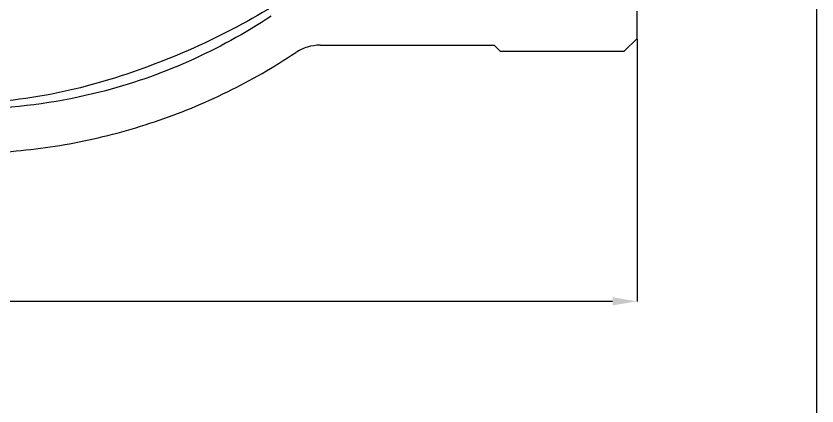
# Model space of a CAD drawing. Header units: inches. Extents: x -0.9 to 9.06, y 0 to 7.13.
# Drawn here: x 7.159 to 9.062, y 3.547 to 4.475 of the extents above; entities that cross this region are included whole.
import ezdxf

# ---------------------------------------------------------------- set-up
doc = ezdxf.new("R2010")
doc.units = ezdxf.units.IN
doc.header["$MEASUREMENT"] = 0
for name, color, linetype in [('NETAFIM-L-DETL-013M', 1, 'Continuous'), ('NETAFIM-L-DETL-TEXT-LEADER-025M', 2, 'Continuous'), ('NETAFIM-LG-DETL-ANNO', 1, 'Continuous')]:
    doc.layers.add(name, color=color, linetype=linetype)

msp = doc.modelspace()

# ---------------------------------------------------------------- linework, layer by layer
at = {"layer": 'NETAFIM-L-DETL-013M'}
for p, q in [((8.6348, 4.4211), (8.6348, 4.4867)), ((8.6046, 4.3909), (8.6348, 4.4211)), ((7.8815, 4.4054), (8.2949, 4.4054)), ((8.2949, 4.4054), (8.3094, 4.3909)), ((8.3094, 4.3909), (8.6046, 4.3909))]:
    msp.add_line(p, q, dxfattribs=at)
for points, knots in [([(7.7692, 4.4975), (7.6403, 4.4191), (7.4997, 4.3578), (7.279, 4.2939), (7.2016, 4.2791), (7.1233, 4.2716)], [0.0456943, 0.0456943, 0.0456943, 0.0456943, 0.4218138, 0.4218138, 0.6165761, 0.6165761, 0.6165761, 0.6165761]), ([(7.7656, 4.4749), (7.6404, 4.3916), (7.5025, 4.3304), (7.2665, 4.2704), (7.1724, 4.2568), (7.0654, 4.2531), (7.0535, 4.2526), (7.0416, 4.2522)], [0.0502951, 0.0502951, 0.0502951, 0.0502951, 0.4218138, 0.4218138, 0.656438, 0.656438, 0.6857003, 0.6857003, 0.6857003, 0.6857003]), ([(7.8815, 4.4054), (7.8714, 4.4054), (7.8611, 4.4039), (7.8414, 4.3979), (7.832, 4.3934), (7.8236, 4.3878)], [0, 0, 0, 0, 0.5, 0.5, 1, 1, 1, 1]), ([(7.1241, 4.1511), (7.1867, 4.1552), (7.2482, 4.1633), (7.3696, 4.1874), (7.4293, 4.2033), (7.5176, 4.2331), (7.5467, 4.244), (7.6046, 4.2678), (7.6332, 4.2807), (7.7173, 4.322), (7.7714, 4.3531), (7.8236, 4.3878)], [0, 0, 0, 0, 0.25, 0.25, 0.5, 0.5, 0.625, 0.625, 0.75, 0.75, 1, 1, 1, 1])]:
    msp.add_open_spline(points, degree=3, knots=knots, dxfattribs=at)
at = {"layer": 'NETAFIM-L-DETL-TEXT-LEADER-025M'}
for p, q in [((8.6348, 4.4196), (8.6348, 3.7958)), ((8.5767, 3.7958), (4.2766, 3.7958))]:
    msp.add_line(p, q, dxfattribs=at)
msp.add_solid([(8.5767, 3.8055), (8.5767, 3.7861), (8.6348, 3.7958)], dxfattribs=at)
at = {"layer": 'NETAFIM-LG-DETL-ANNO'}
msp.add_lwpolyline([(0, 0), (9.0625, 0), (9.0625, 7.125), (0, 7.125)], close=True, dxfattribs=at)

doc.saveas('drawing.dxf')
